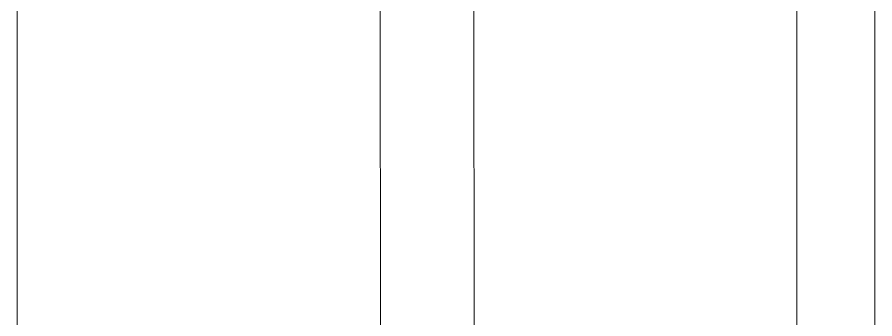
# Model space of a CAD drawing. Header units: centimetres. Extents: x 118932 to 154602, y -32682 to -23521.
# Drawn here: x 129452.32 to 129474.32, y -31014.14 to -31006.39 of the extents above; entities that cross this region are included whole.
import ezdxf

# ---------------------------------------------------------------- set-up
doc = ezdxf.new("R2010")
doc.units = ezdxf.units.CM
doc.header["$LTSCALE"] = 50
doc.header["$MEASUREMENT"] = 0
doc.layers.add('GEN_02_TF_Pencere', color=7, linetype='Continuous', lineweight=9, true_color=0x6093ac)
doc.layers.add('GEN_05_ML_Mermer', color=7, linetype='Continuous', lineweight=9, true_color=0x9d8692)

# ---------------------------------------------------------------- blocks, each defined once
blk = doc.blocks.new('LEVEL -1_B BLOK_GÖRÜNÜŞ')
at = {"layer": 'GEN_02_TF_Pencere', "elevation": 0}
blk.add_lwpolyline([(2696.509, 448.407), (2696.509, 561.236)], dxfattribs=at)
blk = doc.blocks.new('P22_')
at = {"layer": 'GEN_02_TF_Pencere'}
for p, q in [((66295.277, 6485.211), (66295.2, 6573.33)), ((66297.6, 6573.334), (66297.677, 6485.215))]:
    blk.add_line(p, q, dxfattribs=at)
at = {"layer": 'GEN_05_ML_Mermer'}
blk.add_lwpolyline([(66285.953, 6586.027), (66285.953, 6473.027), (66307.953, 6473.027), (66307.953, 6586.027)], close=True, dxfattribs=at)
blk = doc.blocks.new('DOGRAMA LEVEL -1 B BLOK')
blk.add_blockref('P22_', (-65506.005, -6634.335, 0))

msp = doc.modelspace()

# ---------------------------------------------------------------- block references
for name, p in [('LEVEL -1_B BLOK_GÖRÜNÜŞ', (126775.812, -31477.708)), ('DOGRAMA LEVEL -1 B BLOK', (128672.373, -30867.967))]:
    msp.add_blockref(name, p)

doc.saveas('drawing.dxf')
